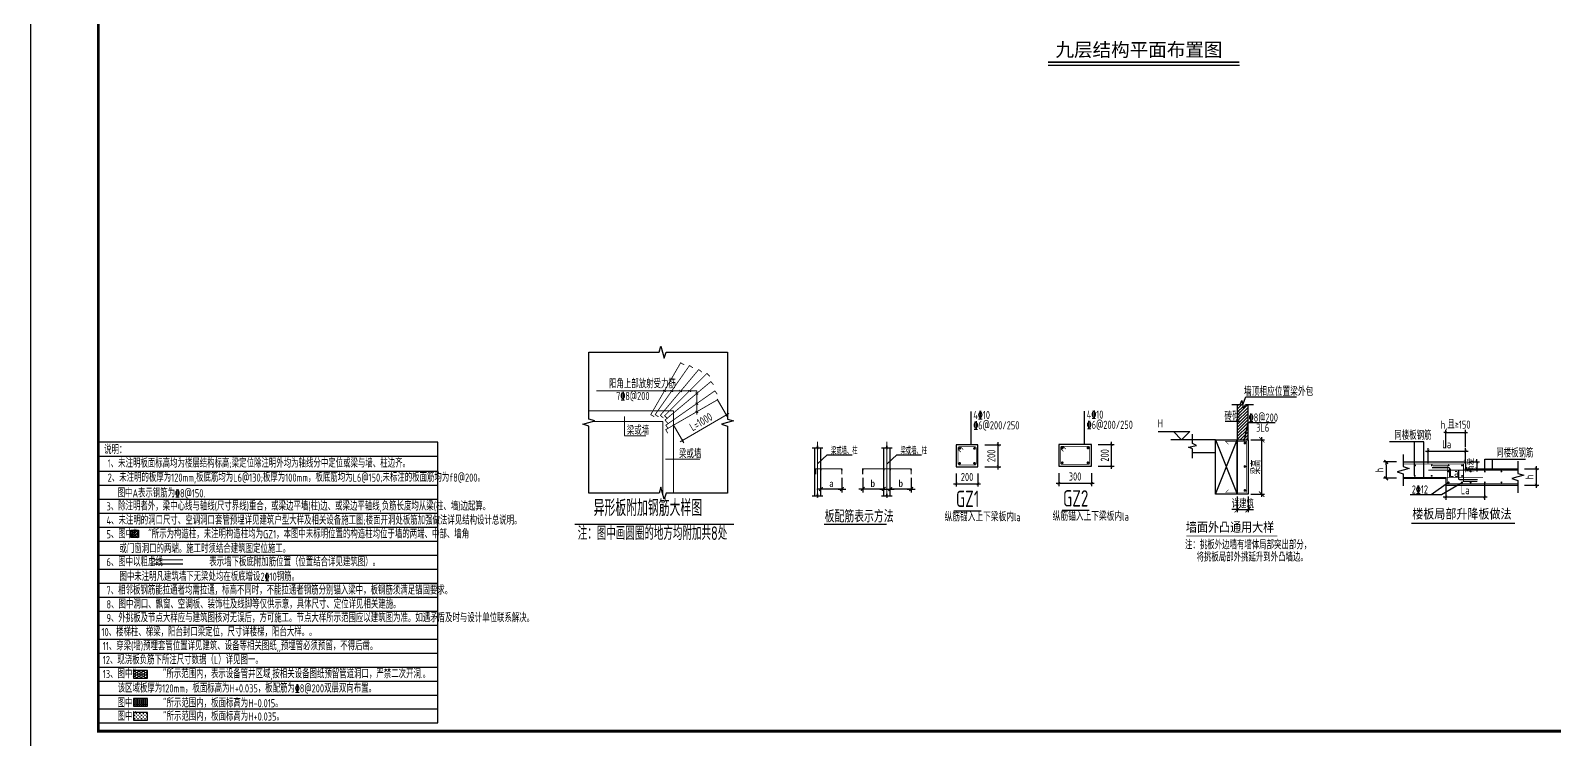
# Model space of a CAD drawing. Extents: x -1058961 to 23600, y -449123 to 2751847.
# Drawn here: x -347349 to -291301, y -356833 to -330774 of the extents above; entities that cross this region are included whole.
import ezdxf
from ezdxf.enums import TextEntityAlignment as Align

# ---------------------------------------------------------------- set-up
doc = ezdxf.new("R2010")
doc.units = 0
doc.header["$LTSCALE"] = 1000
doc.linetypes.add('DASH', pattern=[0.35, 0.25, -0.1])
doc.linetypes.add('DOTE', pattern=[2.42, 2, -0.2, 0.02, -0.2])
doc.layers.get('0').update_dxf_attribs({"linetype": 'CONTINUOUS'})
doc.layers.get('DEFPOINTS').update_dxf_attribs({"linetype": 'CONTINUOUS'})
for name, color, linetype, lineweight in [('+公共字体', 7, 'CONTINUOUS', 20), ('+图名', 243, 'CONTINUOUS', 20), ('+混凝土墙', 3, 'CONTINUOUS', 20), ('DOTE', 19, 'DOTE', 9), ('Z-详图标注', 3, 'CONTINUOUS', 18), ('查找字符', 1, 'CONTINUOUS', 18)]:
    doc.layers.add(name, color=color, linetype=linetype, lineweight=lineweight)
for name, color, linetype in [('-TK', 7, 'CONTINUOUS'), ('DIM', 2, 'CONTINUOUS'), ('FLOOR_UP_REIN', 13, 'CONTINUOUS'), ('GJ', 5, 'CONTINUOUS'), ('LINK', 6, 'CONTINUOUS'), ('OUTLINE', 2, 'CONTINUOUS'), ('REIN', 6, 'CONTINUOUS'), ('S-B板填充', 251, 'CONTINUOUS'), ('S-DETLCW-LINE1-pdx', 7, 'CONTINUOUS'), ('S-DETLCW-TEXT', 7, 'CONTINUOUS'), ('S-DETLS-HATCH', 251, 'CONTINUOUS'), ('S-DETLS-TEXT', 7, 'CONTINUOUS'), ('S-X详图实线', 4, 'CONTINUOUS'), ('S-X详图标注', 3, 'CONTINUOUS'), ('S-X详图钢筋', 6, 'CONTINUOUS'), ('S-大样-砼线', 7, 'CONTINUOUS'), ('S-引出线', 40, 'CONTINUOUS'), ('S-文字', 7, 'CONTINUOUS'), ('S-板正筋', 2, 'CONTINUOUS'), ('S-构造柱', 212, 'CONTINUOUS'), ('S-表格线', 54, 'CONTINUOUS'), ('S-降板填充', 75, 'CONTINUOUS'), ('TEXT', 2, 'CONTINUOUS'), ('THIN', 7, 'CONTINUOUS'), ('大样线', 40, 'CONTINUOUS'), ('悬梁', 4, 'CONTINUOUS'), ('空调洞口标注', 130, 'CONTINUOUS'), ('说明文字', 7, 'CONTINUOUS')]:
    doc.layers.add(name, color=color, linetype=linetype)
doc.styles.add('-宋体', font='', dxfattribs={"width": 0.7, "height": 300, "bigfont": '宋体.TTF'})
doc.styles.add('10', font='', dxfattribs={"width": 0.7, "height": 300})
doc.styles.add('BW_Rein', font='Tssdeng.shx', dxfattribs={"width": 0.7, "bigfont": 'hztxt.shx'})
doc.styles.add('hzst', font='', dxfattribs={"width": 0.7})
doc.styles.add('TSSD_DIMENSION', font='Tssdeng.shx', dxfattribs={"width": 0.7, "bigfont": 'tssdchn.shx'})
doc.styles.add('TSSD_Label', font='Tssdeng.shx', dxfattribs={"width": 0.7, "bigfont": 'hztxt.shx'})
doc.styles.add('TSSD_Norm', font='Tssdeng.shx', dxfattribs={"bigfont": 'tssdchn.shx'})
doc.styles.add('TSSD_REIN', font='tssdeng.shx', dxfattribs={"width": 0.7, "height": 300, "bigfont": 'tssdchn.shx'})
doc.styles.get('-宋体').set_extended_font_data('SimSun')
doc.styles.get('10').set_extended_font_data('SimSun')
doc.styles.get('hzst').set_extended_font_data('SimSun')
doc.dimstyles.new('25-100', dxfattribs={"dimscale": 100, "dimtxt": 3, "dimasz": 2, "dimexe": 1, "dimexo": 1, "dimgap": 0.5, "dimtad": 1, "dimdec": 0, "dimlfac": 0.25, "dimdsep": 46, "dimtxsty": 'TSSD_REIN', "dimblk1": 'ARCHTICK', "dimblk2": 'ARCHTICK', "dimsah": 1, "dimcen": 2.5, "dimdle": 1, "dimclrd": 256, "dimclre": 256, "dimclrt": 7, "dimadec": 0, "dimazin": 0, "dimtfac": 1, "dimtdec": 0, "dimtix": 1, "dimtmove": 2, "dimatfit": 3, "dimldrblk": 'ARCHTICK', "dimfxl": 0, "dimtolj": 1, "dimtzin": 0, "dimlwd": -1, "dimlwe": -1, "dimarcsym": 0})
doc.dimstyles.new('TSSD_100_100$0', dxfattribs={"dimtxt": 300, "dimasz": 80, "dimexe": 100, "dimexo": 250, "dimgap": 100, "dimtad": 1, "dimdec": 0, "dimzin": 0, "dimdsep": 46, "dimtxsty": 'TSSD_DIMENSION', "dimblk": 'ARCHTICK', "dimcen": 0, "dimdle": 100, "dimclrd": 3, "dimclre": 3, "dimclrt": 7, "dimadec": 0, "dimazin": 0, "dimtfac": 1, "dimtdec": 0, "dimtix": 1, "dimtmove": 2, "dimatfit": 3, "dimldrblk": 'ARCHTICK', "dimfxl": 0, "dimtolj": 1, "dimtzin": 0, "dimarcsym": 0})
doc.dimstyles.new('TSSD_20_100', dxfattribs={"dimtxt": 300, "dimasz": 100, "dimexe": 100, "dimexo": 250, "dimgap": 100, "dimtad": 1, "dimdec": 0, "dimlfac": 0.2, "dimzin": 0, "dimdsep": 46, "dimtxsty": 'TSSD_DIMENSION', "dimblk": 'ARCHTICK', "dimcen": 0, "dimdle": 100, "dimclrt": 7, "dimadec": 0, "dimazin": 0, "dimtfac": 1, "dimtdec": 0, "dimtix": 1, "dimtmove": 2, "dimatfit": 3, "dimldrblk": 'ARCHTICK', "dimfxl": 0, "dimtolj": 1, "dimtzin": 0, "dimarcsym": 0})
doc.dimstyles.new('TSSD_25_100', dxfattribs={"dimtxt": 300, "dimasz": 100, "dimexe": 100, "dimexo": 250, "dimgap": 100, "dimtad": 1, "dimdec": 0, "dimlfac": 0.25, "dimzin": 0, "dimdsep": 46, "dimtxsty": 'TSSD_DIMENSION', "dimblk": 'ARCHTICK', "dimcen": 0, "dimdle": 100, "dimclrt": 7, "dimadec": 0, "dimazin": 0, "dimtfac": 1, "dimtdec": 0, "dimtix": 1, "dimtmove": 2, "dimatfit": 3, "dimldrblk": 'ARCHTICK', "dimfxl": 0, "dimtolj": 1, "dimtzin": 0, "dimarcsym": 0})

# ---------------------------------------------------------------- blocks, each defined once
blk = doc.blocks.new('A1')
blk.add_lwpolyline([(0, 59400), (0, 0), (84100, 0), (84100, 59400)], close=True)
at = {"const_width": 100}
blk.add_lwpolyline([(2500, 58400), (2500, 1000), (83100, 1000), (83100, 58400)], close=True, dxfattribs=at)
blk = doc.blocks.new('_DIMX')
blk.add_line((-150, 0), (150, 0))
at = {"const_width": 50}
blk.add_lwpolyline([(-70, -70), (70, 70)], dxfattribs=at)
blk = doc.blocks.new('A$C1DDD5A89')
at = {"color": 6, "const_width": 50}
blk.add_lwpolyline([(439, 25), (2741, 25)], dxfattribs=at)
at = {"layer": 'DOTE', "color": 8, "linetype": 'DOTE'}
for p, q in [((202, 3054), (202, 888)), ((2750, 3054), (2750, 888))]:
    blk.add_line(p, q, dxfattribs=at)
at = {"layer": 'GJ'}
blk.add_point((1858, 2022), dxfattribs=at)
at = {"layer": 'REIN', "color": 1, "const_width": 40}
for points in [[(129, 1860), (129, 2059), (1095, 2059), (1095, 1860)], [(1858, 1860), (1858, 2059), (3643, 2059), (3643, 1860)]]:
    blk.add_lwpolyline(points, dxfattribs=at)
at = {"layer": '大样线'}
for p, q in [((0, 2837), (188, 2837)), ((81, 2837), (81, 1066)), ((188, 2837), (202, 2909)), ((202, 2909), (202, 2778)), ((202, 2778), (217, 2837)), ((217, 2837), (395, 2837)), ((2548, 2837), (2736, 2837)), ((2736, 2837), (2751, 2909)), ((2751, 2909), (2751, 2778)), ((2751, 2778), (2766, 2837)), ((2766, 2837), (2943, 2837)), ((202, 2247), (556, 2571)), ((556, 2571), (1467, 2571)), ((2758, 2247), (3112, 2571)), ((3112, 2571), (4023, 2571)), ((188, 1066), (202, 1138)), ((202, 1138), (202, 1006)), ((2736, 1066), (2751, 1138)), ((2751, 1138), (2751, 1006)), ((0, 1066), (188, 1066)), ((202, 1006), (217, 1066)), ((217, 1066), (395, 1066)), ((2548, 1066), (2736, 1066)), ((2751, 1006), (2766, 1066)), ((2766, 1066), (2943, 1066))]:
    blk.add_line(p, q, dxfattribs=at)
at = {"layer": '大样线', "linetype": 'ByBlock'}
for p, q in [((323, 1066), (323, 2837)), ((2630, 1066), (2630, 2837)), ((2871, 1066), (2871, 2837))]:
    blk.add_line(p, q, dxfattribs=at)
at = {"layer": '大样线', "color": 0, "linetype": 'ByBlock'}
for p in [(323, 2022), (1095, 2022), (2630, 2022), (2871, 2022), (3643, 2022), (202, 1319)]:
    blk.add_point(p, dxfattribs=at)
at = {"layer": '空调洞口标注'}
for p, q in [((1095, 1732), (1095, 1190)), ((1858, 1732), (1858, 1190)), ((3643, 1732), (3643, 1190)), ((1094, 1319), (203, 1319)), ((2629, 1319), (1859, 1319)), ((3642, 1319), (2872, 1319))]:
    blk.add_line(p, q, dxfattribs=at)
blk.add_point((1858, 1319), dxfattribs=at)
at = {"layer": '空调洞口标注', "color": 0, "linetype": 'ByBlock'}
blk.add_point((2871, 1319), dxfattribs=at)
at = {"layer": '空调洞口标注', "xscale": 0.9649999998509884, "yscale": 0.9649999998509884, "zscale": 0.965, "rotation": 180}
for p in [(323, 1319), (1858, 1319)]:
    blk.add_blockref('_DIMX', p, dxfattribs=at)
at = {"layer": '空调洞口标注', "xscale": 0.9649999998509884, "yscale": 0.9649999998509884, "zscale": 0.965}
for p in [(1095, 1319), (2630, 1319), (2872, 1319), (3643, 1319)]:
    blk.add_blockref('_DIMX', p, dxfattribs=at)
at = {"layer": '空调洞口标注', "style": '10'}
for s, p in [('a', (709, 1523)), ('b', (2231, 1523)), ('b', (3257, 1523))]:
    blk.add_text(s, height=250, dxfattribs=at).set_placement(p, align=Align.MIDDLE_CENTER)
at = {"layer": '说明文字'}
for s, height, style, width, p in [('梁或墙、柱', 250, 'TSSD_REIN', 0.6, (693, 2596)), ('梁或墙、柱', 250, 'TSSD_REIN', 0.6, (3249, 2596)), ('板配筋表示方法', 450, 'TSSD_DIMENSION', 0.7, (459, 91))]:
    blk.add_text(s, height=height, dxfattribs=dict(at, style=style, width=width)).set_placement(p)
blk = doc.blocks.new('_ArchTick')
at = {"color": 0, "linetype": 'ByBlock', "const_width": 0.15}
blk.add_lwpolyline([(-0.5, -0.5), (0.5, 0.5)], dxfattribs=at)
blk = doc.blocks.new('*D694')
at = {"layer": 'DEFPOINTS', "color": 0}
for p in [(15039, 226788), (15039, 226538), (15580, 226538)]:
    blk.add_point(p, dxfattribs=at)
at = {"layer": 'S-X详图标注', "color": 0, "lineweight": -2}
for p, q in [((15289, 226788), (15680, 226788)), ((15289, 226538), (15680, 226538)), ((15580, 226788), (15580, 226888)), ((15580, 226788), (15580, 226538)), ((15580, 226538), (15580, 226438))]:
    blk.add_line(p, q, dxfattribs=at)
at = {"layer": 'S-X详图标注', "color": 0, "lineweight": -2, "xscale": 100, "yscale": 100, "zscale": 100}
for p, rotation in [((15580, 226788), 270), ((15580, 226538), 90)]:
    blk.add_blockref('_ArchTick', p, dxfattribs=dict(at, rotation=rotation))
at = {"layer": 'S-X详图标注', "color": 7, "insert": (15330, 226663), "char_height": 300, "attachment_point": 5, "rotation": 90, "style": 'TSSD_DIMENSION'}
blk.add_mtext('\\A1;高差', dxfattribs=at)
blk = doc.blocks.new('ArchTick')
at = {"color": 0, "linetype": 'ByBlock', "lineweight": -2, "const_width": 0.075}
blk.add_lwpolyline([(-0.25, -0.25), (0.25, 0.25)], dxfattribs=at)
blk = doc.blocks.new('_tsdbk')
blk.add_line((-1, 0), (0, 0))
at = {"const_width": 0.5}
blk.add_lwpolyline([(-0.7, -0.7), (0.7, 0.7)], dxfattribs=at)
blk = doc.blocks.new('*D695')
at = {"layer": 'DEFPOINTS', "color": 0}
for p in [(12868, 226788), (12244, 226188), (12868, 226188)]:
    blk.add_point(p, dxfattribs=at)
at = {"layer": 'S-X详图标注', "color": 0, "lineweight": -2}
for p, q in [((12618, 226788), (12144, 226788)), ((12244, 226688), (12244, 226288)), ((12618, 226188), (12144, 226188))]:
    blk.add_line(p, q, dxfattribs=at)
at = {"layer": 'S-X详图标注', "color": 0, "lineweight": -2, "xscale": 100, "yscale": 100, "zscale": 100}
for p, rotation in [((12244, 226788), 90), ((12244, 226188), 270)]:
    blk.add_blockref('_tsdbk', p, dxfattribs=dict(at, rotation=rotation))
at = {"layer": 'S-X详图标注', "color": 7, "insert": (11994, 226488), "char_height": 300, "attachment_point": 5, "rotation": 90, "style": 'TSSD_DIMENSION'}
blk.add_mtext('\\A1;h', dxfattribs=at)
blk = doc.blocks.new('*D696')
at = {"layer": 'DEFPOINTS', "color": 0}
for p in [(17083, 226538), (17083, 225938), (17763, 225938)]:
    blk.add_point(p, dxfattribs=at)
at = {"layer": 'S-X详图标注', "color": 0, "lineweight": -2}
for p, q in [((17333, 226538), (17863, 226538)), ((17763, 226638), (17763, 225838)), ((17333, 225938), (17863, 225938))]:
    blk.add_line(p, q, dxfattribs=at)
at = {"layer": 'S-X详图标注', "color": 0, "lineweight": -2, "xscale": 100, "yscale": 100, "zscale": 100}
for p, rotation in [((17763, 226538), 90), ((17763, 225938), 270)]:
    blk.add_blockref('_ArchTick', p, dxfattribs=dict(at, rotation=rotation))
at = {"layer": 'S-X详图标注', "color": 7, "insert": (17513, 226238), "char_height": 300, "attachment_point": 5, "rotation": 90, "style": 'TSSD_DIMENSION'}
blk.add_mtext('\\A1;h', dxfattribs=at)
blk = doc.blocks.new('*D697')
at = {"layer": 'DEFPOINTS', "color": 0}
for p in [(15159, 227867), (14439, 227080), (15159, 227080)]:
    blk.add_point(p, dxfattribs=at)
at = {"layer": 'S-X详图标注', "color": 3, "lineweight": -2}
for p, q in [((14439, 227867), (14359, 227867)), ((14439, 227330), (14439, 227967)), ((14439, 227867), (15159, 227867)), ((15159, 227330), (15159, 227967)), ((15159, 227867), (15239, 227867))]:
    blk.add_line(p, q, dxfattribs=at)
at = {"layer": 'S-X详图标注', "color": 3, "lineweight": -2, "xscale": 80, "yscale": 80, "zscale": 80}
blk.add_blockref('_ArchTick', (14439, 227867), dxfattribs=at)
at = {"layer": 'S-X详图标注', "color": 3, "lineweight": -2, "xscale": 80, "yscale": 80, "zscale": 80, "rotation": 180}
blk.add_blockref('_ArchTick', (15159, 227867), dxfattribs=at)
at = {"layer": 'S-X详图标注', "color": 7, "insert": (14799, 228128), "char_height": 300, "attachment_point": 5, "style": 'TSSD_DIMENSION'}
blk.add_mtext('\\A1;h,且≥150', dxfattribs=at)
blk = doc.blocks.new('*D698')
at = {"layer": 'DEFPOINTS', "color": 0}
for p in [(15159, 227192), (13789, 226489), (15159, 226489)]:
    blk.add_point(p, dxfattribs=at)
at = {"layer": 'S-X详图标注', "color": 0, "lineweight": -2}
for p, q in [((13689, 227192), (15259, 227192)), ((13789, 226739), (13789, 227292)), ((15159, 226739), (15159, 227292))]:
    blk.add_line(p, q, dxfattribs=at)
at = {"layer": 'S-X详图标注', "color": 0, "lineweight": -2, "xscale": 100, "yscale": 100, "zscale": 100, "rotation": 180}
blk.add_blockref('_ArchTick', (13789, 227192), dxfattribs=at)
at = {"layer": 'S-X详图标注', "color": 0, "lineweight": -2, "xscale": 100, "yscale": 100, "zscale": 100}
blk.add_blockref('_ArchTick', (15159, 227192), dxfattribs=at)
at = {"layer": 'S-X详图标注', "color": 7, "insert": (14474, 227442), "char_height": 300, "attachment_point": 5, "style": 'TSSD_DIMENSION'}
blk.add_mtext('\\A1;La', dxfattribs=at)
blk = doc.blocks.new('*D699')
at = {"layer": 'DEFPOINTS', "color": 0}
for p in [(14439, 226188), (15861, 226306), (15861, 225502)]:
    blk.add_point(p, dxfattribs=at)
at = {"layer": 'S-X详图标注', "color": 0, "lineweight": -2}
for p, q in [((14439, 225938), (14439, 225402)), ((15861, 226056), (15861, 225402)), ((14339, 225502), (15961, 225502))]:
    blk.add_line(p, q, dxfattribs=at)
at = {"layer": 'S-X详图标注', "color": 0, "lineweight": -2, "xscale": 100, "yscale": 100, "zscale": 100, "rotation": 180}
blk.add_blockref('_ArchTick', (14439, 225502), dxfattribs=at)
at = {"layer": 'S-X详图标注', "color": 0, "lineweight": -2, "xscale": 100, "yscale": 100, "zscale": 100}
blk.add_blockref('_ArchTick', (15861, 225502), dxfattribs=at)
at = {"layer": 'S-X详图标注', "color": 7, "insert": (15150, 225752), "char_height": 300, "attachment_point": 5, "style": 'TSSD_DIMENSION'}
blk.add_mtext('\\A1;La', dxfattribs=at)
blk = doc.blocks.new('*D701')
at = {"layer": 'DEFPOINTS', "color": 0}
for p in [(30394, 226071), (30794, 226071), (30794, 225492)]:
    blk.add_point(p, dxfattribs=at)
at = {"layer": 'S-X详图标注'}
for p, q in [((30394, 225971), (30394, 225392)), ((30794, 225971), (30794, 225392)), ((30394, 225492), (30194, 225492)), ((30394, 225492), (30794, 225492)), ((30794, 225492), (30994, 225492))]:
    blk.add_line(p, q, dxfattribs=at)
at = {"layer": 'S-X详图标注', "xscale": 200, "yscale": 200, "zscale": 200}
blk.add_blockref('_ArchTick', (30394, 225492), dxfattribs=at)
at = {"layer": 'S-X详图标注', "xscale": 200, "yscale": 200, "zscale": 200, "rotation": 180}
blk.add_blockref('_ArchTick', (30794, 225492), dxfattribs=at)
at = {"layer": 'S-X详图标注', "color": 7, "insert": (30594, 225692), "char_height": 300, "attachment_point": 5, "style": 'TSSD_REIN'}
blk.add_mtext('\\A1;详建筑', dxfattribs=at)
blk = doc.blocks.new('*D702')
at = {"layer": 'DEFPOINTS', "color": 0}
for p in [(30794, 228060), (31291, 228060), (30794, 226060)]:
    blk.add_point(p, dxfattribs=at)
at = {"layer": 'S-X详图标注'}
for p, q in [((31291, 225960), (31291, 228160)), ((30894, 228060), (31391, 228060)), ((30894, 226060), (31391, 226060))]:
    blk.add_line(p, q, dxfattribs=at)
at = {"layer": 'S-X详图标注', "xscale": 200, "yscale": 200, "zscale": 200}
for p, rotation in [((31291, 228060), 90), ((31291, 226060), 270)]:
    blk.add_blockref('_ArchTick', p, dxfattribs=dict(at, rotation=rotation))
at = {"layer": 'S-X详图标注', "color": 7, "insert": (31091, 227060), "char_height": 300, "attachment_point": 5, "rotation": 90, "style": 'TSSD_REIN'}
blk.add_mtext('\\A1;梁高', dxfattribs=at)
blk = doc.blocks.new('*D2857')
at = {"layer": 'DEFPOINTS', "color": 0}
for p in [(-312505, -346008), (-311762, -346008), (-312505, -346808)]:
    blk.add_point(p, dxfattribs=at)
at = {"layer": 'DIM', "color": 0, "lineweight": -2}
for p, q in [((-312255, -346008), (-311662, -346008)), ((-311762, -346908), (-311762, -345908)), ((-312255, -346808), (-311662, -346808))]:
    blk.add_line(p, q, dxfattribs=at)
at = {"layer": 'DIM', "color": 0, "lineweight": -2, "xscale": 100, "yscale": 100, "zscale": 100}
for p, rotation in [((-311762, -346008), 90), ((-311762, -346808), 270)]:
    blk.add_blockref('_ArchTick', p, dxfattribs=dict(at, rotation=rotation))
at = {"layer": 'DIM', "color": 7, "insert": (-312012, -346408), "char_height": 300, "attachment_point": 5, "rotation": 90, "style": 'TSSD_DIMENSION'}
blk.add_mtext('\\A1;200', dxfattribs=at)
blk = doc.blocks.new('*D2858')
at = {"layer": 'DEFPOINTS', "color": 0}
for p in [(-313305, -346808), (-312505, -346808), (-312505, -347435)]:
    blk.add_point(p, dxfattribs=at)
at = {"layer": 'DIM', "color": 0, "lineweight": -2}
for p, q in [((-313405, -347435), (-312405, -347435)), ((-313305, -347058), (-313305, -347535)), ((-312505, -347058), (-312505, -347535))]:
    blk.add_line(p, q, dxfattribs=at)
at = {"layer": 'DIM', "color": 0, "lineweight": -2, "xscale": 100, "yscale": 100, "zscale": 100, "rotation": 180}
blk.add_blockref('_ArchTick', (-313305, -347435), dxfattribs=at)
at = {"layer": 'DIM', "color": 0, "lineweight": -2, "xscale": 100, "yscale": 100, "zscale": 100}
blk.add_blockref('_ArchTick', (-312505, -347435), dxfattribs=at)
at = {"layer": 'DIM', "color": 7, "insert": (-312905, -347185), "char_height": 300, "attachment_point": 5, "style": 'TSSD_DIMENSION'}
blk.add_mtext('\\A1;200', dxfattribs=at)
blk = doc.blocks.new('*D2808')
at = {"layer": 'DEFPOINTS', "color": 0}
for p in [(5060, 9464), (3444, 8530), (5522, 8664)]:
    blk.add_point(p, dxfattribs=at)
at = {"layer": 'DIM', "color": 3, "lineweight": -2}
for p, q in [((5185, 9247), (5572, 8577)), ((3819, 7680), (5609, 8714)), ((3569, 8314), (3956, 7644))]:
    blk.add_line(p, q, dxfattribs=at)
at = {"layer": 'DIM', "color": 3, "lineweight": -2, "xscale": 80, "yscale": 80, "zscale": 80}
for p, rotation in [((5522, 8664), 29.99999999994698), ((3906, 7730), 209.999999999947)]:
    blk.add_blockref('_ArchTick', p, dxfattribs=dict(at, rotation=rotation))
at = {"layer": 'DIM', "color": 7, "insert": (4589, 8413), "char_height": 300, "attachment_point": 5, "rotation": 30, "style": 'TSSD_DIMENSION'}
blk.add_mtext('\\A1;L=1000', dxfattribs=at)
blk = doc.blocks.new('*D2863')
at = {"layer": 'DEFPOINTS', "color": 0}
for p in [(-308332, -345990), (-307590, -345990), (-308332, -346790)]:
    blk.add_point(p, dxfattribs=at)
at = {"layer": 'DIM', "color": 0, "lineweight": -2}
for p, q in [((-308082, -345990), (-307490, -345990)), ((-307590, -346890), (-307590, -345890)), ((-308082, -346790), (-307490, -346790))]:
    blk.add_line(p, q, dxfattribs=at)
at = {"layer": 'DIM', "color": 0, "lineweight": -2, "xscale": 100, "yscale": 100, "zscale": 100}
for p, rotation in [((-307590, -345990), 90), ((-307590, -346790), 270)]:
    blk.add_blockref('_ArchTick', p, dxfattribs=dict(at, rotation=rotation))
at = {"layer": 'DIM', "color": 7, "insert": (-307840, -346390), "char_height": 300, "attachment_point": 5, "rotation": 90, "style": 'TSSD_DIMENSION'}
blk.add_mtext('\\A1;200', dxfattribs=at)
blk = doc.blocks.new('*D2864')
at = {"layer": 'DEFPOINTS', "color": 0}
for p in [(-309532, -346790), (-308332, -346790), (-308332, -347417)]:
    blk.add_point(p, dxfattribs=at)
at = {"layer": 'DIM', "color": 0, "lineweight": -2}
for p, q in [((-309632, -347417), (-308232, -347417)), ((-309532, -347040), (-309532, -347517)), ((-308332, -347040), (-308332, -347517))]:
    blk.add_line(p, q, dxfattribs=at)
at = {"layer": 'DIM', "color": 0, "lineweight": -2, "xscale": 100, "yscale": 100, "zscale": 100, "rotation": 180}
blk.add_blockref('_ArchTick', (-309532, -347417), dxfattribs=at)
at = {"layer": 'DIM', "color": 0, "lineweight": -2, "xscale": 100, "yscale": 100, "zscale": 100}
blk.add_blockref('_ArchTick', (-308332, -347417), dxfattribs=at)
at = {"layer": 'DIM', "color": 7, "insert": (-308932, -347167), "char_height": 300, "attachment_point": 5, "style": 'TSSD_DIMENSION'}
blk.add_mtext('\\A1;300', dxfattribs=at)
blk = doc.blocks.new('20210306.16463091')
at = {"layer": 'S-DETLS-TEXT', "const_width": 50}
blk.add_lwpolyline([(1330.2, 0), (5133.9, 0)], dxfattribs=at)
at = {"layer": 'S-X详图实线', "linetype": 'ByBlock'}
for points in [[(1023.9, 2251.8), (3314.8, 2251.8), (3314.8, 2001.8), (5238.7, 2001.8)], [(1023.9, 1651.8), (2594.8, 1651.8), (2594.8, 1401.8), (5238.7, 1401.8)]]:
    blk.add_lwpolyline(points, dxfattribs=at)
at = {"layer": 'S-X详图标注', "linetype": 'ByBlock'}
for points in [[(1786.5, 1689.3), (1786.5, 2997.1), (520.6, 2997.1)], [(1442.5, 1753.1), (1442.5, 2997.1), (676.7, 2997.1)], [(4027.7, 1919.3), (4027.7, 2357.9), (5495.2, 2357.9)], [(4310.8, 1952.4), (4310.8, 2357.9), (5529.3, 2357.9)], [(3208.2, 1502.9), (2435.2, 1044.4), (1285.7, 1044.4)], [(2696.3, 1501.8), (2050.4, 1044.4)]]:
    blk.add_lwpolyline(points, dxfattribs=at)
at = {"layer": 'S-X详图标注'}
for points in [[(2094.8, 2053), (2684.6, 2053, -0.4142136), (2734.6, 2003), (2734.6, 1689.3)], [(3059.9, 1964.4), (3059.9, 1656.2, 0.4142136), (3109.9, 1606.2), (3763.5, 1606.2)]]:
    blk.add_lwpolyline(points, format="xyb", dxfattribs=at)
at = {"layer": 'S-X详图钢筋', "linetype": 'ByBlock', "const_width": 30}
for points in [[(1023.9, 2178.2), (3241, 2178.2), (3241, 1531.8), (3756, 1531.8)], [(1023.9, 1689.3), (3962.9, 1689.3)], [(1944.7, 1952.4), (5238.7, 1952.4)], [(5238.7, 1451), (2646.3, 1451), (2646.3, 2110.6), (2118.4, 2110.6)]]:
    blk.add_lwpolyline(points, dxfattribs=at)
at = {"layer": 'S-X详图钢筋', "const_width": 35}
for points in [[(1435.6, 1739.2, 1), (1470.6, 1739.2, 1)], [(1441.9, 2125.6, 1), (1476.9, 2125.6, 1)], [(2055.9, 1741.1, 1), (2090.9, 1741.1, 1)], [(2062.1, 2127.5, 1), (2097.1, 2127.5, 1)], [(2679.7, 2127.5, 1), (2714.7, 2127.5, 1)], [(2680.4, 1901.9, 1), (2715.4, 1901.9, 1)], [(3171.7, 2126, 1), (3206.7, 2126, 1)], [(3173.8, 1739.3, 1), (3208.8, 1739.3, 1)], [(3488, 1901.8, 1), (3523, 1901.8, 1)], [(4010.2, 1901.8, 1), (4045.2, 1901.8, 1)], [(4621.3, 1901.8, 1), (4656.3, 1901.8, 1)], [(2680.7, 1501.8, 1), (2715.7, 1501.8, 1)], [(3173.2, 1502.9, 1), (3208.2, 1502.9, 1)], [(3488.2, 1500.8, 1), (3523.2, 1500.8, 1)], [(4010.4, 1500.8, 1), (4045.4, 1500.8, 1)], [(4621.5, 1500.8, 1), (4656.5, 1500.8, 1)]]:
    blk.add_lwpolyline(points, format="xyb", close=True, dxfattribs=at)
at = {"layer": 'THIN'}
for points in [[(1023.9, 2531.8), (1023.9, 2081.8), (1243.9, 2011.8), (803.9, 1891.8), (1023.9, 1821.8), (1023.9, 1371.8)], [(5238.7, 2281.8), (5238.7, 1831.8), (5458.7, 1761.8), (5018.7, 1641.8), (5238.7, 1571.8), (5238.7, 1121.8)]]:
    blk.add_lwpolyline(points, dxfattribs=at)
at = {"layer": 'S-DETLCW-TEXT', "style": 'hzst', "width": 0.85}
blk.add_text('楼板局部升降板做法', height=350, dxfattribs=at).set_placement((1357.9, 173.9))
at = {"layer": 'S-X详图标注', "color": 7, "insert": (2898.8, 1855.6), "char_height": 300, "attachment_point": 5, "style": 'TSSD_REIN'}
blk.add_mtext('\\A1;La', dxfattribs=at)
at = {"layer": 'TEXT', "style": 'TSSD_REIN', "width": 0.7}
for s, p in [('同楼板钢筋', (700.4, 3072.4)), ('同楼板钢筋', (4446.4, 2423.2)), ('2%%13212', (1341.1, 1090.9))]:
    blk.add_text(s, height=300, dxfattribs=at).set_placement(p)
at = {"layer": 'S-X详图标注'}
dim = blk.add_linear_dim(base=(3314.8, 3330), p1=(2594.8, 2543.3), p2=(3314.8, 2543.3), text='h,且≥150', dimstyle='TSSD_100_100$0', dxfattribs=at)
dim.commit()
dim.dimension.update_dxf_attribs({"geometry": '*D697', "text_midpoint": (2954.8, 3591.5), "insert": (-11844.2, -224536.6)})
for base, p1, p2, override, picture, middle in [((3314.8, 2655.7), (1944.7, 1952.4), (3314.8, 1952.4), {"dimasz": 100, "dimblk1": 'ArchTick', "dimblk2": 'ArchTick', "dimclrd": 0, "dimclre": 0}, '*D698', (2629.7, 2905.7)), ((4016.4, 965.4), (2594.8, 1651.8), (4016.4, 1769), {"dimtxt": 300, "dimasz": 100, "dimblk1": 'ArchTick', "dimblk2": 'ArchTick', "dimclrd": 0, "dimclre": 0}, '*D699', (3305.6, 1215.4))]:
    dim = blk.add_linear_dim(base=base, p1=p1, p2=p2, text='La', dimstyle='TSSD_100_100$0', override=override, dxfattribs=at)
    dim.commit()
    dim.dimension.update_dxf_attribs({"geometry": picture, "text_midpoint": middle, "insert": (-11844.2, -224536.6)})
dim = blk.add_linear_dim(base=(400, 1651.8), p1=(1023.9, 2251.8), p2=(1023.9, 1651.8), angle=90, text='h', dimstyle='TSSD_20_100', dxfattribs=at)
dim.commit()
dim.dimension.update_dxf_attribs({"geometry": '*D695', "text_midpoint": (150, 1951.8), "insert": (-11844.2, -224536.6)})
for base, p1, p2, text, picture, middle in [((3735.8, 2001.8), (3194.8, 2251.8), (3194.8, 2001.8), '高差', '*D694', (3485.8, 2126.8)), ((5919.1, 1401.8), (5238.7, 2001.8), (5238.7, 1401.8), 'h', '*D696', (5669.1, 1701.8))]:
    dim = blk.add_linear_dim(base=base, p1=p1, p2=p2, angle=90, text=text, dimstyle='TSSD_100_100$0', override={"dimtxt": 300, "dimasz": 100, "dimblk1": 'ArchTick', "dimblk2": 'ArchTick', "dimclrd": 0, "dimclre": 0}, dxfattribs=at)
    dim.commit()
    dim.dimension.update_dxf_attribs({"geometry": picture, "text_midpoint": middle, "insert": (-11844.2, -224536.6)})
blk = doc.blocks.new('20210306.16465652')
at = {"layer": 'S-DETLS-HATCH'}
h = blk.add_hatch(dxfattribs=at)
h.set_pattern_fill('ANSI31', color=256, scale=25)
h.set_pattern_definition([(45, (-250051.66, 573697.02), (-56.126601, 56.126601), [])])
h.paths.add_polyline_path([(3315.4, 5761.9), (3215.4, 5761.9), (3145.4, 5611.9), (3085.4, 5911.9), (3015.4, 5761.9), (2915.4, 5761.9), (2915.4, 4472.4), (3315.4, 4472.4)])
at = {"layer": 'S-DETLCW-LINE1-pdx'}
for points in [[(2715.4, 5761.9), (3015.4, 5761.9), (3085.4, 5911.9), (3145.4, 5611.9), (3215.4, 5761.9), (3515.4, 5761.9)], [(1268.2, 3792.4), (1268.2, 4132.4), (1118.2, 4202.4), (1418.2, 4262.4), (1268.2, 4332.4), (1268.2, 4672.4)]]:
    blk.add_lwpolyline(points, dxfattribs=at)
at = {"layer": 'S-DETLCW-TEXT', "const_width": 30}
blk.add_lwpolyline([(4388.8, 937.6), (1041.9, 937.6)], dxfattribs=at)
at = {"layer": 'S-DETLS-TEXT'}
blk.add_line((3009.8, 5139.7), (2467.6, 5139.7), dxfattribs=at)
for points in [[(3115.4, 5761.9), (3233, 6051.8), (5095.2, 6051.8)], [(3165.2, 4412.4), (3315.4, 5101.5), (4302.7, 5101.5)]]:
    blk.add_lwpolyline(points, dxfattribs=at)
at = {"layer": 'S-X详图实线'}
for p, q in [((2115.4, 4472.4), (1268.2, 4472.4)), ((2115.4, 3992.4), (1268.2, 3992.4)), ((2115.4, 4472.4), (2915.4, 2472.4)), ((2115.4, 2472.4), (2915.4, 4472.4))]:
    blk.add_line(p, q, dxfattribs=at)
blk.add_lwpolyline([(2915.4, 5761.9), (2915.4, 4472.4), (3315.4, 4472.4), (3315.4, 5761.9)], dxfattribs=at)
for points in [[(2115.4, 4472.4), (2915.4, 4472.4), (2915.4, 2472.4), (2115.4, 2472.4)], [(2915.4, 4472.4), (3315.4, 4472.4), (3315.4, 2472.4), (2915.4, 2472.4)]]:
    blk.add_lwpolyline(points, close=True, dxfattribs=at)
at = {"layer": 'S-X详图标注'}
blk.add_line((1268.2, 4472.4), (468.4, 4472.4), dxfattribs=at)
blk.add_lwpolyline([(0, 4772.4), (1168.3, 4772.4), (868.3, 4472.4), (568.3, 4772.4)], dxfattribs=at)
at = {"layer": 'S-X详图钢筋', "const_width": 20}
blk.add_lwpolyline([(2592.4, 4306.3), (2486.4, 4412.4), (3255.4, 4412.4), (3255.4, 2532.4), (2486.4, 2532.4), (2592.4, 2638.4)], dxfattribs=at)
at = {"layer": 'S-X详图钢筋', "const_width": 50}
for points in [[(3168.1, 4350.3, 1), (3218.1, 4350.3, 1)], [(3168.1, 3488.9, 1), (3218.1, 3488.9, 1)], [(3168.1, 2609.8, 1), (3218.1, 2609.8, 1)]]:
    blk.add_lwpolyline(points, format="xyb", close=True, dxfattribs=at)
at = {"layer": 'S-DETLCW-TEXT', "style": 'hzst', "width": 0.85}
blk.add_text('墙面外凸通用大样', height=350, dxfattribs=at).set_placement((1025.4, 1088.1))
at = {"layer": 'S-DETLS-TEXT', "width": 0.7}
for s, style, p in [('墙顶相应位置梁外包', 'BW_Rein', (3158.9, 6088.4)), ('砖砌', 'BW_Rein', (2442.3, 5176.3)), ('%%1328@200', 'BW_Rein', (3336.9, 5138.1)), ('3L6', 'BW_Rein', (3608.6, 4766)), ('注：挑板外边墙有墙体局部突出部分，', 'TSSD_REIN', (991.5, 450)), ('将挑板局部外挑延升到外凸墙边。', 'TSSD_REIN', (1414.1, 0))]:
    blk.add_text(s, height=300, dxfattribs=dict(at, style=style)).set_placement(p)
at = {"layer": 'S-DETLS-TEXT', "style": 'TSSD_REIN', "width": 0.75}
blk.add_text('H', height=300, dxfattribs=at).set_placement((181.3, 4832.5), align=Align.BOTTOM_RIGHT)
at = {"layer": 'S-X详图标注'}
for p1, p2, distance, text, picture, middle in [((3315.4, 2472.4), (3315.4, 4472.4), -496.7, '梁高', '*D702', (3612.1, 3472.4)), ((2915.4, 2483.6), (3315.4, 2483.6), -579.2, '详建筑', '*D701', (3115.4, 2104.4))]:
    dim = blk.add_aligned_dim(p1=p1, p2=p2, distance=distance, text=text, dimstyle='25-100', dxfattribs=at)
    dim.commit()
    dim.dimension.update_dxf_attribs({"geometry": picture, "text_midpoint": middle, "insert": (-27478.5, -223587.5)})
blk = doc.blocks.new('A$C3D802B83')
at = {"layer": '+公共字体', "linetype": 'Continuous'}
for p, q in [((744, 9550.9), (4432.1, 9550.9)), ((4432.1, 8687.9), (4432.1, 9550.9)), ((1781.2, 8604.3), (1781.2, 7908.1)), ((1781.2, 7900.1), (2555.9, 7900.1)), ((3278.8, 7035.6), (4551.4, 7035.6))]:
    blk.add_line(p, q, dxfattribs=at)
at = {"layer": '+图名', "linetype": 'Continuous', "const_width": 50}
blk.add_lwpolyline([(-63, 4643.9), (5800.4, 4643.9)], dxfattribs=at)
at = {"layer": '+混凝土墙', "linetype": 'Continuous'}
for p, q in [((468.2, 8822.4), (3581.4, 8822.4)), ((597.3, 8422.4), (3181.4, 8422.4)), ((3181.4, 8422.4), (3181.4, 5796.4)), ((3581.4, 8822.4), (3581.4, 5796.4))]:
    blk.add_line(p, q, dxfattribs=at)
at = {"layer": 'FLOOR_UP_REIN', "const_width": 30}
for points in [[(3970.2, 10507.9), (3840.3, 10582.9), (2739.8, 8676.9), (2869.7, 8601.9)], [(4289.1, 10397.8), (4166.2, 10483.8), (2903.8, 8681), (3026.7, 8594.9)], [(4622.7, 10240.4), (4507.8, 10336.8), (3093.1, 8650.8), (3208, 8554.4)], [(4914.2, 10087.1), (4808.2, 10193.1), (3251.9, 8636.8), (3358, 8530.8)], [(5048.3, 9777.8), (4951.8, 9892.7), (3265.9, 8478), (3362.3, 8363.1)], [(5184.9, 9428.3), (5098.9, 9551.1), (3296, 8288.8), (3382.1, 8165.9)], [(5273, 9095.3), (5198, 9225.2), (3292, 8124.8), (3367, 7994.9)]]:
    blk.add_lwpolyline(points, dxfattribs=at)
at = {"layer": 'THIN'}
blk.add_lwpolyline([(5562.2, 5796.4), (3306.7, 5796.4), (3236.7, 5576.4), (3116.7, 6016.4), (3046.7, 5796.4), (468.2, 5796.4), (468.2, 8257.2), (248.2, 8327.2), (688.2, 8447.2), (468.2, 8517.2), (468.2, 10977.9), (3046.7, 10977.9), (3116.7, 11197.9), (3236.7, 10757.9), (3306.7, 10977.9), (5562.2, 10977.9), (5562.2, 8517.2), (5782.2, 8447.2), (5342.2, 8327.2), (5562.2, 8257.2)], close=True, dxfattribs=at)
at = {"layer": '查找字符', "const_width": 35}
for points in [[(3195.4, 9582.1), (3293.5, 9519.7)], [(3461.2, 9577.4), (3559.3, 9515)], [(3788.2, 9577.4), (3886.4, 9515)], [(4121.9, 9577.4), (4220.1, 9515)], [(4388.1, 9483.1), (4486.2, 9420.7)], [(4388.1, 9110.7), (4486.2, 9048.3)], [(4388.1, 8809.5), (4486.2, 8747.1)]]:
    blk.add_lwpolyline(points, dxfattribs=at)
at = {"layer": '+公共字体', "linetype": 'Continuous', "style": 'TSSD_REIN', "width": 0.7}
for s, p in [('阳角上部放射受力筋', (1206.7, 9652.5)), ('7%%1328@200', (1467.3, 9212.7)), ('梁或墙', (1863, 7938.4)), ('梁或墙', (3783.9, 7076.5))]:
    blk.add_text(s, height=300, dxfattribs=at).set_placement(p)
blk.add_text('注：图中画圆圈的地方均附加共8处', height=500, dxfattribs=at).set_placement((55.5, 3920.3), align=Align.BOTTOM_LEFT)
at = {"layer": '+图名', "linetype": 'Continuous', "style": 'TSSD_REIN', "width": 0.7}
blk.add_text('异形板附加钢筋大样图', height=600, dxfattribs=at).set_placement((640.5, 4766.9), align=Align.BOTTOM_LEFT)
at = {"layer": 'DIM'}
dim = blk.add_aligned_dim(p1=(3443.8, 8530.2), p2=(5060.4, 9463.5), distance=-923.8, text='L=1000', dimstyle='TSSD_100_100$0', dxfattribs=at)
dim.commit()
dim.dimension.update_dxf_attribs({"geometry": '*D2808', "text_midpoint": (4589, 8413.4)})

msp = doc.modelspace()

# ---------------------------------------------------------------- hatches: boundary and pattern name
at = {"layer": 'S-B板填充'}
h = msp.add_hatch(dxfattribs=at)
h.set_pattern_fill('ANGLE', color=252, scale=10, style=0)
h.set_pattern_definition([(0, (-258249.664, -551201), (0, 69.85), [50.8, -19.05]), (90, (-258249.664, -551201), (-69.85, 4e-15), [50.8, -19.05])])
h.paths.add_polyline_path([(-343560.51, -355609.35), (-343049.4, -355609.35), (-343049.4, -355330.57), (-343560.51, -355330.57)])
h = msp.add_hatch(dxfattribs=at)
h.set_pattern_fill('CROSS', color=252, scale=10, style=0)
h.set_pattern_definition([(0, (-258249.664, -551201), (63.5, 63.5), [31.75, -95.25]), (90, (-258233.79, -551216.877), (-63.5, 63.5), [31.75, -95.25])])
h.paths.add_polyline_path([(-343560.51, -356123.64), (-343049.4, -356123.64), (-343049.4, -355844.85), (-343560.51, -355844.85)])
at = {"layer": 'S-构造柱'}
h = msp.add_hatch(dxfattribs=at)
h.set_pattern_fill('ARMORED', color=256, scale=12.857143, style=0)
h.set_pattern_definition([(50, (-2196924.58, -480761.16), (92.2191663, -8.0681316), [9.642857, -106.0714286]), (355, (-2196924.58, -480761.16), (-17.839457, 96.710417), [7.7142857, -84.857143]), (100.4514, (-2196916.89, -480761.83), (74.3797776, 88.642227), [8.1951673, -90.146843]), (46.1842, (-2196924.58, -480735.44), (137.216706, -21.281016), [14.464286, -159.107143]), (96.6356, (-2196913.14, -480737.22), (120.170919, 125.243726), [12.292751, -135.220243]), (351.1842, (-2196924.58, -480735.44), (120.170822, 125.24382), [11.571429, -127.285714]), (21, (-2196911.72, -480741.87), (76.7451924, -51.765286), [9.642857, -106.0714286]), (326, (-2196911.72, -480741.87), (31.2834, 93.233577), [7.7142857, -84.857143]), (71.4514, (-2196905.33, -480746.185), (108.0286237, 41.4682067), [8.1951673, -90.146843]), (37.5, (-2196924.58, -480761.157), (1.56340997, 42.80063835), [0, -83.8285714, 0, -86.1428571, 0, -85.1785714]), (7.5, (-2196924.58, -480761.157), (33.8232262, 50.7100772), [0, -49.1142857, 0, -81.9, 0, -32.4642857]), (327.5, (-2196953.25, -480761.157), (68.6343132, -2.8999121), [0, -32.1428571, 0, -100.2857143, 0, -133.0714286]), (317.5, (-2196966.11, -480761.16), (74.981079, 12.8706406), [0, -41.7857143, 0, -66.6, 0, -94.5]), (45, (-2196924.58, -480761.16), (-45.4568645, 45.4568645), [])])
h.paths.add_polyline_path([(-343655.99, -349138.62), (-343381.71, -349138.62), (-343381.71, -349412.91), (-343655.99, -349412.91)])
at = {"layer": 'S-降板填充', "linetype": 'ByBlock'}
h = msp.add_hatch(dxfattribs=at)
h.set_pattern_fill('HONEY', color=8, scale=17.142857, style=0)
h.set_pattern_definition([(0, (-3156145.6, -422291.047), (81.6428571, 47.1365143), [54.4285714, -108.8571429]), (120, (-3156145.6, -422291.047), (-81.6428474, 47.1365312), [54.4285714, -108.8571429]), (60, (-3156145.6, -422291.047), (9.75e-06, 94.2730455), [-108.8571429, 54.4285714])])
h.paths.add_polyline_path([(-343560.51, -354580.78), (-343049.4, -354580.78), (-343049.4, -354302), (-343560.51, -354302)])

# ---------------------------------------------------------------- linework, layer by layer
at = {"layer": 'LINK', "color": 1, "const_width": 25}
for points in [[(-313133.56, -346267.62), (-313225.49, -346175.69, -0.19891237), (-313239.54, -346141.75), (-313239.54, -346121.25, -0.41421356), (-313191.54, -346073.25), (-312617.54, -346073.25, -0.41421356), (-312569.54, -346121.25), (-312569.54, -346695.25, -0.41421356), (-312617.54, -346743.25), (-313191.54, -346743.25, -0.41421356), (-313239.54, -346695.25), (-313239.54, -346121.25, -0.41421356), (-313191.54, -346073.25), (-313171.04, -346073.25, -0.19891237), (-313137.1, -346087.31), (-313045.17, -346179.23)], [(-309361.39, -346249.51), (-309453.31, -346157.59, -0.19891237), (-309467.37, -346123.64), (-309467.37, -346103.14, -0.41421356), (-309419.37, -346055.14), (-308445.37, -346055.14, -0.41421356), (-308397.37, -346103.14), (-308397.37, -346677.14, -0.41421356), (-308445.37, -346725.14), (-309419.37, -346725.14, -0.41421356), (-309467.37, -346677.14), (-309467.37, -346103.14, -0.41421356), (-309419.37, -346055.14), (-309398.87, -346055.14, -0.19891237), (-309364.92, -346069.2), (-309273, -346161.12)]]:
    msp.add_lwpolyline(points, format="xyb", dxfattribs=at)
at = {"layer": 'OUTLINE'}
for points in [[(-312504.54, -346008.25), (-313304.54, -346008.25), (-313304.54, -346808.25), (-312504.54, -346808.25)], [(-308332.37, -345990.14), (-309532.37, -345990.14), (-309532.37, -346790.14), (-308332.37, -346790.14)]]:
    msp.add_lwpolyline(points, close=True, dxfattribs=at)
at = {"layer": 'REIN', "const_width": 50}
for points in [[(-313202.04, -346135.75, 1), (-313152.04, -346135.75, 1)], [(-312657.04, -346135.75, 1), (-312607.04, -346135.75, 1)], [(-309429.87, -346117.64, 1), (-309379.87, -346117.64, 1)], [(-308484.87, -346117.64, 1), (-308434.87, -346117.64, 1)], [(-313202.04, -346680.75, 1), (-313152.04, -346680.75, 1)], [(-312657.04, -346680.75, 1), (-312607.04, -346680.75, 1)], [(-309429.87, -346662.64, 1), (-309379.87, -346662.64, 1)], [(-308484.87, -346662.64, 1), (-308434.87, -346662.64, 1)]]:
    msp.add_lwpolyline(points, format="xyb", close=True, dxfattribs=at)
at = {"layer": 'S-引出线', "color": 3, "const_width": 56}
msp.add_lwpolyline([(-309924.78, -331936.15), (-302887.68, -331936.15)], dxfattribs=at)
at = {"layer": 'S-引出线', "color": 3}
msp.add_lwpolyline([(-309924.78, -332048.15), (-302887.68, -332048.15)], dxfattribs=at)
at = {"layer": 'S-板正筋', "linetype": 'DASH', "const_width": 42.86}
for points in [[(-342804.45, -350226.89), (-342804.45, -350226.89), (-341733.94, -350226.88), (-341733.94, -350226.88)], [(-342804.45, -350384.95), (-342804.45, -350384.95), (-341733.94, -350384.94), (-341733.94, -350384.94)]]:
    msp.add_lwpolyline(points, dxfattribs=at)
at = {"layer": 'S-构造柱'}
msp.add_lwpolyline([(-343655.99, -349138.62), (-343381.71, -349138.62), (-343381.71, -349412.91), (-343655.99, -349412.91), (-343655.99, -349138.62)], dxfattribs=at)
at = {"layer": 'S-表格线'}
for p, q in [((-344848.52, -356226.42), (-344848.52, -345901.19)), ((-332367.04, -345901.19), (-344848.52, -345901.19)), ((-332367.04, -356226.42), (-332367.04, -345901.19)), ((-332367.04, -346435.23), (-344848.52, -346435.23)), ((-344848.52, -355217.6), (-344848.52, -346435.23)), ((-344848.52, -346969.27), (-332367.04, -346969.27)), ((-344848.52, -347483.56), (-332367.04, -347483.56)), ((-344848.52, -347997.84), (-332367.04, -347997.84)), ((-344848.52, -347997.84), (-332367.04, -347997.84)), ((-344848.52, -348512.13), (-332367.04, -348512.13)), ((-344848.52, -349026.42), (-332367.04, -349026.42)), ((-344848.52, -349540.7), (-332367.04, -349540.7)), ((-344848.52, -350054.99), (-332367.04, -350054.99)), ((-344848.52, -350569.27), (-332367.04, -350569.27)), ((-344848.52, -351083.56), (-332367.04, -351083.56)), ((-344848.52, -351597.84), (-332367.04, -351597.84)), ((-344848.52, -352112.13), (-332367.04, -352112.13)), ((-344848.52, -352626.42), (-332367.04, -352626.42)), ((-344848.52, -353140.7), (-332367.04, -353140.7)), ((-344848.52, -353654.99), (-332367.04, -353654.99)), ((-344848.52, -354169.27), (-332367.04, -354169.27)), ((-344848.52, -354683.56), (-332367.04, -354683.56)), ((-344848.52, -355197.84), (-332367.04, -355197.84)), ((-344848.52, -355712.13), (-332367.04, -355712.13)), ((-344848.52, -355712.13), (-332367.04, -355712.13)), ((-344848.52, -356226.42), (-332367.04, -356226.42))]:
    msp.add_line(p, q, dxfattribs=at)
at = {"layer": 'S-降板填充'}
for points in [[(-343560.51, -354580.78), (-343049.4, -354580.78), (-343049.4, -354302), (-343560.51, -354302)], [(-343560.51, -355609.35), (-343049.4, -355609.35), (-343049.4, -355330.57), (-343560.51, -355330.57)], [(-343560.51, -356123.64), (-343049.4, -356123.64), (-343049.4, -355844.85), (-343560.51, -355844.85)]]:
    msp.add_lwpolyline(points, close=True, dxfattribs=at)
at = {"layer": 'TEXT', "color": 0}
for p, q in [((-312754.54, -346008.25), (-312754.54, -344781.98)), ((-308582.37, -345990.14), (-308582.37, -344763.87))]:
    msp.add_line(p, q, dxfattribs=at)
at = {"layer": '悬梁', "color": 0, "const_width": 50}
for points in [[(-312382.17, -348430.18), (-313394.06, -348430.18)], [(-308406.15, -348412.07), (-309418.04, -348412.07)]]:
    msp.add_lwpolyline(points, dxfattribs=at)

# ---------------------------------------------------------------- block references
at = {"layer": '-TK'}
msp.add_blockref('A1', (-347348.52, -357526.42), dxfattribs=at)
at = {"layer": 'S-X详图标注'}
for name, p in [('20210306.16465652', (-305881.39, -350287.85)), ('20210306.16463091', (-297891.44, -348884.9))]:
    msp.add_blockref(name, p, dxfattribs=at)
at = {"layer": 'S-大样-砼线'}
msp.add_blockref('A$C1DDD5A89', (-318601.03, -348945.41), dxfattribs=at)
at = {"layer": 'Z-详图标注'}
msp.add_blockref('A$C3D802B83', (-327278.59, -353570.43), dxfattribs=at)

# ---------------------------------------------------------------- texts
at = {"layer": 'S-文字', "style": '-宋体'}
msp.add_text('九层结构平面布置图', height=500, dxfattribs=at).set_placement((-309652.3, -331729.63))
at = {"layer": 'S-文字', "style": 'TSSD_REIN', "width": 0.7}
for s, p in [('说明：', (-344640.66, -346338.48)), ('1、未注明板面标高均为楼层结构标高;梁定位除注明外均为轴线分中定位或梁与墙、柱边齐。', (-344510.28, -346834.73)), ('3、除注明者外，梁中心线与轴线(尺寸界线)重合，或梁边平墙(柱)边、或梁边平轴线,负筋长度均从梁(柱、墙)边起算。', (-344553.47, -348411.95)), ('4、未注明的洞口尺寸、空调洞口套管预埋详见建筑户型大样及相关设备施工图;楼面开洞处板筋加强做法详见结构设计总说明。', (-344553.47, -348931.95)), ('5、图中"   "所示为构造柱，未注明构造柱均为GZ1，本图中未标明位置的构造柱均位于墙的两端、中部、墙角', (-344553.47, -349438.21)), ('或门窗洞口的两端。施工时须结合建筑图定位施工。', (-344077.02, -349973.19)), ('6、图中以粗虚线            表示墙下板底附加筋位置（位置结合详见建筑图）。', (-344553.47, -350462.8)), ('图中未注明凡建筑墙下无梁处均在板底增设2%%13210钢筋。', (-344077.02, -351001.76)), ('7、相邻板钢筋能拉通者均需拉通，标高不同时，不能拉通者钢筋分别锚入梁中，板钢筋须满足锚固要求。', (-344553.47, -351502.09)), ('8、图中洞口、飘窗、空调板、装饰柱及线脚等仅供示意，具体尺寸、定位详见相关建施。', (-344553.47, -352016.38)), ('9、外挑板及节点大样应与建筑图核对无误后，方可施工。节点大样所示范围应以建筑图为准。如遇矛盾及时与设计单位联系解决。', (-344553.47, -352518.84)), ('10、楼梯柱、梯梁，阳台封口梁定位，尺寸详楼梯，阳台大样。。', (-344737.7, -353037.68)), ('11、穿梁(墙)预埋套管位置详见建筑、设备等相关图纸,,预埋管必须预留，不得后凿。', (-344690.2, -353547.99)), ('12、现浇板负筋下所注尺寸数据（L）详见图一。', (-344690.2, -354062.28)), ('13、图中"       "所示范围内，表示设备管井区域,按相关设备图纸预留管道洞口，严禁二次开洞.。', (-344690.2, -354576.56)), ('图中"       "所示范围内，板面标高为H-0.015。', (-344142.1, -355649.08)), ('图中"       "所示范围内，板面标高为H+0.035。', (-344142.1, -356138.82))]:
    msp.add_text(s, height=300, dxfattribs=at).set_placement(p)
at = {"layer": 'S-文字', "color": 1, "style": 'TSSD_REIN', "width": 0.7}
for s, p in [('2、未注明的板厚为120mm,板底筋均为L6@130;板厚为100mm，板底筋均为L6@150;未标注的板面筋均为f8@200。', (-344510.28, -347356.54)), ('图中A表示钢筋为%%1328@150.', (-344141.13, -347931.73)), ('该区域板厚为120mm，板面标高为H+0.035，板配筋为%%1328@200双层双向布置。', (-344142.1, -355104.32))]:
    msp.add_text(s, height=300, dxfattribs=at).set_placement(p)
at = {"layer": 'TEXT', "color": 0, "width": 0.7}
for s, style, p in [('4\x8410', 'TSSD_REIN', (-312674.44, -345057.81)), ('\x846@200/250', 'TSSD_REIN', (-312674.44, -345434.58)), ('4\x8410', 'TSSD_REIN', (-308502.27, -345039.7)), ('\x846@200/250', 'TSSD_REIN', (-308502.27, -345416.47)), ('纵筋锚入上下梁板内la', 'TSSD_Label', (-313730.68, -348808.56)), ('纵筋锚入上下梁板内la', 'TSSD_Label', (-309754.66, -348790.46))]:
    msp.add_text(s, height=300, dxfattribs=dict(at, style=style)).set_placement(p)
at = {"layer": 'TEXT', "color": 0, "style": 'TSSD_Norm', "width": 0.7}
for s, p in [('GZ1', (-312886.07, -348287.83)), ('GZ2', (-308910.05, -348269.73))]:
    msp.add_text(s, height=600, dxfattribs=at).set_placement(p, align=Align.CENTER)

# ---------------------------------------------------------------- dimensions: what is measured, and where the dimension line sits
at = {"layer": 'DIM'}
for base, p1, p2, picture, middle in [((-311761.95, -346008.25), (-312504.54, -346808.25), (-312504.54, -346008.25), '*D2857', (-312011.95, -346408.25)), ((-307589.78, -345990.14), (-308332.37, -346790.14), (-308332.37, -345990.14), '*D2863', (-307839.78, -346390.14))]:
    dim = msp.add_linear_dim(base=base, p1=p1, p2=p2, angle=90, dimstyle='TSSD_25_100', dxfattribs=at)
    dim.commit()
    dim.dimension.update_dxf_attribs({"geometry": picture, "text_midpoint": middle})
for base, p1, p2, picture, middle in [((-312504.54, -347435.02), (-313304.54, -346808.25), (-312504.54, -346808.25), '*D2858', (-312904.54, -347185.02)), ((-308332.37, -347416.91), (-309532.37, -346790.14), (-308332.37, -346790.14), '*D2864', (-308932.37, -347166.91))]:
    dim = msp.add_linear_dim(base=base, p1=p1, p2=p2, dimstyle='TSSD_25_100', dxfattribs=at)
    dim.commit()
    dim.dimension.update_dxf_attribs({"geometry": picture, "text_midpoint": middle})

doc.saveas('drawing.dxf')
